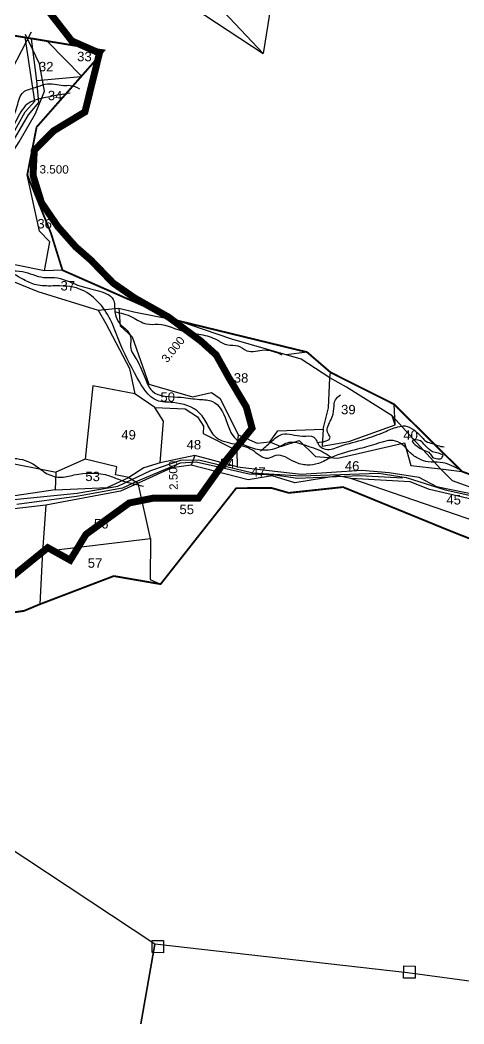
# Model space of a CAD drawing. Header units: inches. Extents: x 193816 to 219909, y 1622772 to 1631107.
# Drawn here: x 199826 to 200782, y 1626181 to 1628343 of the extents above; entities that cross this region are included whole.
import ezdxf
from ezdxf.enums import TextEntityAlignment as Align

# ---------------------------------------------------------------- set-up
doc = ezdxf.new("R2010")
doc.units = ezdxf.units.IN
doc.header["$LTSCALE"] = 15
doc.header["$MEASUREMENT"] = 0
doc.header["$PDMODE"] = 32
doc.header["$PDSIZE"] = 10
for name, color, linetype in [('CSMark', 72, 'Continuous'), ('PLOT', 7, 'Continuous'), ('PLOT NO', 7, 'Continuous'), ('ROAD', 1, 'Continuous'), ('STREAM', 4, 'Continuous'), ('VILLAGE BOUNADRY', 5, 'Continuous'), ('VILLAGE BOUNADRY STONES', 1, 'Continuous')]:
    doc.layers.add(name, color=color, linetype=linetype)
doc.styles.get("Standard").update_dxf_attribs({"font": 'arial.ttf'})

msp = doc.modelspace()

# ---------------------------------------------------------------- linework, layer by layer
at = {"color": 5, "const_width": 15, "elevation": 281.1}
msp.add_lwpolyline([(199875.1, 1628378.1), (199937.2, 1628298.3), (199997, 1628272), (199965.7, 1628145.3), (199898.1, 1628104.4), (199856.6, 1628062.5), (199854, 1628008.6), (199872.1, 1627949.9), (199907.4, 1627898.1), (199945.6, 1627854.8), (199979.3, 1627825.3), (200026.1, 1627776.9), (200072.9, 1627744.4), (200145.5, 1627703.5), (200215.3, 1627651.7), (200248.2, 1627622), (200276.4, 1627571.5), (200313.1, 1627510), (200325.5, 1627464.2), (200261.6, 1627385.1), (200210.6, 1627313.7), (200112.2, 1627313.4), (200060.9, 1627303), (199967.9, 1627235.5), (199934, 1627179.9), (199885.6, 1627206.8), (199800.9, 1627138)], dxfattribs=at)
at = {"color": 5, "elevation": 281.1}
msp.add_lwpolyline([(199875.1, 1628378.1, 8, 8, 0), (199937.2, 1628298.3, 8, 8, 0), (199997, 1628272, 8, 8, 0), (199965.7, 1628145.3, 8, 8, 0), (199898.1, 1628104.4, 8, 8, 0), (199856.6, 1628062.5, 8, 8, 0), (199854, 1628008.6, 8, 8, 0), (199872.1, 1627949.9, 8, 8, 0), (199907.4, 1627898.1, 8, 8, 0), (199945.6, 1627854.8, 8, 8, 0), (199979.3, 1627825.3, 8, 8, 0), (200026.1, 1627776.9, 8, 8, 0), (200072.9, 1627744.4, 8, 8, 0), (200145.5, 1627703.5, 8, 8, 0), (200215.3, 1627651.7, 8, 8, 0), (200248.2, 1627622, 8, 8, 0), (200276.4, 1627571.5, 8, 8, 0), (200313.1, 1627510, 8, 8, 0), (200325.5, 1627464.2, 8, 8, 0), (200261.6, 1627385.1, 8, 8, 0), (200210.6, 1627313.7, 8, 8, 0), (200112.2, 1627313.4, 8, 8, 0), (200060.9, 1627303, 8, 8, 0), (199967.9, 1627235.5, 8, 8, 0), (199934, 1627179.9, 8, 8, 0), (199885.6, 1627206.8, 8, 8, 0), (199800.9, 1627138, 8, 8, 0)], format="xyseb", dxfattribs=at)
at = {"color": 3}
for p in [(199921, 1628319, 281.1), (199958.9, 1628288.7, 281.1), (199995, 1628263.9, 281.1), (199983, 1628215.3, 281.1), (199971, 1628166.8, 281.1), (199941.8, 1628130.9, 281.1), (199899, 1628105, 281.1), (199863.7, 1628069.7, 281.1), (199854.7, 1628022.7, 281.1), (199864.6, 1627974.3, 281.1), (199885.9, 1627929.7, 281.1), (199915.2, 1627889.3, 281.1), (199948.7, 1627852.2, 281.1), (199985.7, 1627818.6, 281.1), (200020.5, 1627782.7, 281.1), (200060.5, 1627753, 281.1), (200103.4, 1627727.2, 281.1), (200146.8, 1627702.5, 281.1), (200187, 1627672.8, 281.1), (200226.2, 1627641.9, 281.1), (200258.1, 1627604.2, 281.1), (200282.8, 1627560.7, 281.1), (200308.5, 1627517.8, 281.1), (200323.8, 1627470.5, 281.1), (200298.2, 1627430.4, 281.1), (200266.8, 1627391.5, 281.1), (200237.3, 1627351.1, 281.1), (200156.6, 1627313.5, 281.1), (200206.6, 1627313.7, 281.1), (200058.3, 1627301, 281.1), (200106.7, 1627312.3, 281.1), (200017.8, 1627271.7, 281.1), (199977.4, 1627242.3, 281.1), (199871.7, 1627195.6, 281.1), (199913.7, 1627191.2, 281.1), (199948, 1627202.7, 281.1), (199832.9, 1627164, 281.1)]:
    msp.add_point(p, dxfattribs=at)
at = {"layer": 'PLOT'}
for points in [[(199675, 1628329.4), (199525.8, 1628417.6), (199473.5, 1628485.4), (199521.5, 1628579.7), (199655.6, 1628636.1), (199754, 1628671.1), (199847.6, 1628602.5), (199995.7, 1628504.5), (200349.1, 1628270.8), (199962, 1628682.8), (200050.8, 1628749.7), (200088.6, 1628971.5), (199881.9, 1629164.4), (199669.9, 1629361.7), (199575.1, 1629455.8), (199492.3, 1629482), (199489.7, 1629393.9), (199507.4, 1629384.4), (199484.4, 1629365.2), (199636.9, 1629272.3), (199669.9, 1629361.7)], [(200050.8, 1628749.7), (200366, 1628373.9), (200349.1, 1628270.8)], [(199437.5, 1626999.8), (199480.5, 1627104.8), (199524.7, 1627254.8), (199530.2, 1627281.6), (199568.1, 1627406.8), (199570.1, 1627422.3), (199572.5, 1627431.3), (199622.3, 1627576.7), (199644.4, 1627673.4), (199662.2, 1627757.8), (199683.2, 1627781), (199697, 1627802.8), (199713.4, 1627820.8), (199738.9, 1627908.8), (199762.1, 1627996.8), (199816.3, 1628091), (199843.9, 1628138.7), (199866.5, 1628165.7), (199862, 1628212.1), (199850.4, 1628302.4)], [(199550.2, 1627921.2), (199570.1, 1627881.3), (199628, 1627898.8), (199672.3, 1627898), (199706.3, 1627925.1), (199728.1, 1627917.1), (199753.7, 1627997), (199791.7, 1628063.6), (199837, 1628145.6), (199857.7, 1628168.2), (199836.9, 1628306.4)], [(199885.9, 1628296.4), (199958.5, 1628222.5)], [(199862.4, 1628213.2), (199957, 1628221.4)], [(199878.3, 1627802.8), (199890.2, 1627865.7), (199867.8, 1627888.6), (199841.5, 1628009.6)], [(199917.3, 1627804.4), (199878.3, 1627802.8), (199753.9, 1627827.9), (199713.4, 1627820.8)], [(199545.5, 1627260), (199553.1, 1627285.9), (199587.6, 1627425.9), (199604, 1627447.5), (199617.5, 1627492), (199681.6, 1627760.5), (199683.2, 1627781), (199697, 1627802.8), (199754.6, 1627803.2), (199864.1, 1627758.2), (199994.5, 1627718.1), (200038.9, 1627722.3), (200070.8, 1627714.6), (200162, 1627696.6)], [(199994.5, 1627718.1), (200010.6, 1627689.4), (200061.5, 1627592.6), (200073, 1627538.1), (199982.9, 1627555.7), (199966.5, 1627397.1), (199902.9, 1627369.2), (199901.8, 1627331.4), (199780.1, 1627313.3), (199553.1, 1627285.9)], [(200038.9, 1627722.3), (200041.8, 1627684.7), (200067.3, 1627661.1), (200103.4, 1627558.6), (200197.3, 1627531.7), (200238.4, 1627540.7), (200257, 1627528.2), (200295.8, 1627449.6), (200292.6, 1627415.9), (200293.8, 1627381), (200202.5, 1627405.3), (200127.4, 1627389.2), (200092.8, 1627378.9), (200060.5, 1627358.2), (200080.3, 1627345.9)], [(200633.8, 1627471.2), (200627.4, 1627490.7), (200528.7, 1627552.4), (200493.3, 1627572.6), (200431, 1627612.5), (200282, 1627655.8), (200162, 1627696.6)], [(200444, 1627627.9), (200398.7, 1627621.9)], [(200295.8, 1627449.6), (200336.6, 1627431.6), (200364.1, 1627435.1), (200380.8, 1627458.3), (200478.4, 1627462), (200490, 1627508.2), (200493.3, 1627572.6), (200494.6, 1627584.3)], [(200127.4, 1627389.2), (200134.8, 1627479.6), (200116.4, 1627508.7), (200073, 1627538.1)], [(200478.4, 1627462), (200476.7, 1627425.1), (200533.8, 1627435.4), (200633.8, 1627471.2), (200631.3, 1627515.7)], [(199617.5, 1627492), (199661.4, 1627496.1), (199668.3, 1627415.8), (199899.8, 1627369.8), (199902.9, 1627369.2)], [(200116.4, 1627508.7), (200181.6, 1627505.7), (200208, 1627488.9), (200220.9, 1627468.2), (200220.5, 1627452.5), (200292.6, 1627415.9)], [(200627.4, 1627490.7), (200731.6, 1627376.6), (200756.7, 1627351.5), (200883.9, 1627305.5), (200994.9, 1627291.7)], [(200364.1, 1627435.1), (200387.2, 1627425), (200426.9, 1627437.5), (200461.9, 1627402.9), (200510.4, 1627399.8), (200653.7, 1627432.4), (200667.2, 1627383.6), (200731.6, 1627376.6), (200777.5, 1627370.9)], [(200202.5, 1627405.3), (200194.4, 1627384.4)], [(201205.7, 1627040.2), (201181.1, 1627029.5), (201146.5, 1627051.8), (201028, 1627177.5), (200855.4, 1627246.6), (200537.9, 1627355.8), (200510, 1627361.7), (200417.6, 1627346.3), (200369.1, 1627361.6), (200317.3, 1627353), (200194.4, 1627384.4), (200153.1, 1627379.1), (200080.3, 1627345.9), (200042.2, 1627328.4), (199881.3, 1627298.2), (199657.5, 1627272.5), (199545.5, 1627260), (199467.1, 1627017.6)], [(200060.5, 1627358.2), (200031.3, 1627363.7), (200034.6, 1627381.1), (199966.5, 1627397.1)], [(200293.8, 1627381), (200431.4, 1627365.4), (200562.2, 1627373.4), (200620.4, 1627369), (200684.4, 1627358.6), (200722.7, 1627338.4), (200883.9, 1627305.5)], [(199901.8, 1627331.4), (200013.8, 1627336.5), (200060.5, 1627358.2)], [(200107.1, 1627226.9), (200080.3, 1627345.9)], [(200854.9, 1627297.7), (200779, 1627315.9), (200707.7, 1627332.4), (200665.8, 1627348.6), (200537.9, 1627355.8)], [(199881.3, 1627298.2), (199874.2, 1627198.4), (199868.7, 1627085)], [(199874.2, 1627198.4), (200107.1, 1627226.9), (200106.3, 1627138), (200128.6, 1627128.3)]]:
    msp.add_lwpolyline(points, dxfattribs=at)
at = {"layer": 'ROAD'}
for points in [[(199849.9, 1628317.4), (199808.3, 1628236.3), (199787.9, 1628200.1), (199613.6, 1628025.6), (199598.1, 1627981.9), (199607.4, 1627961.1), (199573.1, 1627938), (199527.7, 1627914.6), (199473, 1627841.7), (199396, 1627818)], [(199436.8, 1626968.9), (199507.8, 1627168.1), (199603.3, 1627492.4), (199675, 1627764.3), (199714.7, 1627846.7), (199742.7, 1627884), (199779.8, 1628012.1), (199823.7, 1628080.6), (199859.5, 1628141.7), (199878.8, 1628189.8), (199868, 1628248.9), (199837.9, 1628311.8)], [(197864.3, 1627260.5), (198040.7, 1627239.6), (198245, 1627251.8), (198404.3, 1627235.3), (198535.1, 1627255.1), (198778.8, 1627254.3), (198972.9, 1627261.6), (199170.6, 1627265.1), (199470.2, 1627263.8), (199690.9, 1627298.1), (199949, 1627324), (200036.6, 1627339.3), (200107.6, 1627373.1), (200172.4, 1627395.1), (200211, 1627396), (200327, 1627368), (200431.6, 1627361.4), (200598.7, 1627367.5), (200657.4, 1627358.1), (200741.5, 1627331.3), (200851.7, 1627306.7), (200964.7, 1627289), (201034.5, 1627283.1)], [(200649.2, 1627356.4), (200558.5, 1627361.6), (200423.5, 1627355.7), (200375.2, 1627362.7), (200319.3, 1627365.2), (200253.1, 1627379.9), (200205.1, 1627390.7), (200171, 1627388.7), (200078.5, 1627350.2), (200046.5, 1627335.3), (199947.6, 1627317.1), (199819.2, 1627300.1)]]:
    msp.add_lwpolyline(points, dxfattribs=at)
at = {"layer": 'STREAM'}
for points in [[(200202.5, 1628364.1), (200173.3, 1628411.9), (200148.1, 1628438.7), (200094.5, 1628490.6), (200041.9, 1628529.5), (199999.9, 1628555.8), (199949.4, 1628583.3), (199878.1, 1628650.5), (199805.6, 1628699.8), (199764.7, 1628716.9), (199726.1, 1628700), (199717.2, 1628667.7), (199709.9, 1628639.1), (199685.5, 1628630.7), (199639.3, 1628608.5), (199586.7, 1628587.9), (199549.7, 1628568.8), (199510.4, 1628549), (199465.3, 1628473.8), (199518.7, 1628399.8), (199559.7, 1628388.1), (199597.4, 1628375.3), (199644.2, 1628354.9), (199692.4, 1628302.6)], [(198312.2, 1627525.2), (198341.3, 1627532.1), (198370.2, 1627526.7), (198411.1, 1627525.6), (198444, 1627524.6), (198471.6, 1627523.7), (198544.2, 1627528.8), (198588, 1627528.3), (198628.4, 1627533), (198657.7, 1627544.1), (198732.8, 1627594.4), (198768.3, 1627626.9), (198779.9, 1627656.4), (198805.4, 1627700.3), (198821.4, 1627725.9), (198833, 1627754), (198844.6, 1627779.8), (198851.6, 1627826.6), (198895.4, 1627848.6), (198930.2, 1627860.1), (198949.8, 1627876.1), (199004.3, 1627874.2), (199079.8, 1627860.6), (199130.7, 1627838.8), (199154.9, 1627822.1), (199181.5, 1627817.7), (199224, 1627826.1), (199285.2, 1627824), (199335.3, 1627808.7), (199380, 1627783.9), (199399.1, 1627771), (199416.9, 1627786.4), (199446.7, 1627820), (199483.6, 1627874.2), (199546.9, 1627919.1), (199591.5, 1627914.2), (199624.2, 1627912.3), (199646.4, 1627914.6), (199681.7, 1627941), (199712.8, 1627966.8), (199746.5, 1628024.2), (199819.7, 1628158), (199833.3, 1628187.9), (199858.6, 1628198), (199879.8, 1628204.9), (199900.2, 1628205), (199919.5, 1628202.3), (199933.9, 1628202.5), (199954.2, 1628195.3)], [(199934.1, 1628185.7), (199911.1, 1628181.9), (199877.3, 1628175.5), (199841.2, 1628161.8), (199817.1, 1628125.4), (199787.3, 1628071.6), (199748.4, 1627992.8), (199710.1, 1627942.8), (199683.6, 1627921.3), (199670.5, 1627909.5), (199641.1, 1627902.4), (199596.9, 1627895.1), (199554.8, 1627881.6), (199504.6, 1627868.8), (199478.1, 1627847.6), (199464.1, 1627820.7), (199460.6, 1627806.6), (199452.8, 1627803), (199436.9, 1627808.3)], [(198123.3, 1627065.1), (198127.5, 1627093.6), (198159.5, 1627113.4), (198178.3, 1627140.1), (198189.4, 1627166.3), (198216.5, 1627219.7), (198230.4, 1627247.5), (198248.4, 1627300.9), (198253.3, 1627327), (198269.9, 1627368.7), (198280, 1627414.1), (198303.2, 1627468.3), (198319.6, 1627487.1), (198363.6, 1627506.8), (198415, 1627514.6), (198464.1, 1627503.3), (198501.2, 1627483.5), (198542.2, 1627476.5), (198573.1, 1627472.7), (198596.4, 1627473.2), (198630.1, 1627469.6), (198666.4, 1627469.7), (198718.5, 1627494.2), (198749.8, 1627531.1), (198785, 1627591.1), (198798, 1627617), (198807.3, 1627651.3), (198824.7, 1627678.4), (198864.1, 1627739.3), (198902, 1627768.7), (198948, 1627837), (199008.3, 1627840.3), (199087, 1627815.6), (199169, 1627781.7), (199192.8, 1627758.6), (199208.6, 1627737.2), (199258.5, 1627701.1), (199273, 1627679.2), (199300.9, 1627664.2), (199334.9, 1627658.5), (199359.6, 1627645.7), (199392.1, 1627645.4), (199453.9, 1627617.9), (199492.4, 1627597.6), (199534, 1627578.7), (199564.1, 1627558.1), (199583.4, 1627535.8), (199604.3, 1627518.6), (199629.7, 1627503.6), (199644.8, 1627454.5), (199647.8, 1627418.7), (199681.9, 1627399.9), (199730.3, 1627393.2), (199777.9, 1627396.8), (199806.8, 1627399.4), (199853.2, 1627387.5), (199881.1, 1627368.1), (199911.3, 1627358.6), (199942, 1627363.4), (200018.7, 1627361.5), (200044.5, 1627351.6), (200062.5, 1627346.3), (200091.6, 1627339.4)], [(199462.5, 1627805.9), (199513.2, 1627800.2), (199541.7, 1627792.1), (199599.1, 1627791.6), (199709.9, 1627815.7), (199769.6, 1627819.9), (199804.3, 1627804.4), (199831, 1627801.5), (199876.1, 1627788.9), (199899.9, 1627788.6), (199949.7, 1627772.5), (199991.9, 1627760.7), (200026.5, 1627741.4), (200030.3, 1627714), (200037.6, 1627693.2), (200063.9, 1627661.8), (200063.8, 1627640.1), (200077.2, 1627611.1), (200095.4, 1627572), (200110.3, 1627544.5), (200173.2, 1627530.6), (200212.4, 1627526.1), (200240.2, 1627521.8), (200269.9, 1627480.9), (200281.8, 1627451.6), (200340.8, 1627418.4), (200379, 1627422.1), (200405.1, 1627433.7), (200443, 1627426.6), (200481, 1627411.4), (200495.7, 1627401.6)], [(200770, 1627376), (200730.9, 1627390.5), (200705, 1627391.4), (200685, 1627398.3), (200665.9, 1627411.4), (200653.1, 1627425.2), (200634.7, 1627436.5), (200592, 1627429.9), (200552.7, 1627418.8), (200496.6, 1627401.2), (200468.3, 1627388.2), (200444.2, 1627384.7), (200417.3, 1627391.6), (200376.7, 1627405.3), (200359.9, 1627399.2), (200326.3, 1627416.6), (200288.2, 1627429.6), (200248.8, 1627443.6), (200230.5, 1627469.7), (200212.6, 1627496.5), (200155.8, 1627519.2), (200120.9, 1627523.9), (200078.4, 1627572.8), (200038.8, 1627653.4), (200020.7, 1627697.3), (199992.9, 1627737.3), (199954.3, 1627763.9), (199896.6, 1627770.4), (199860.3, 1627773), (199833.4, 1627784.3), (199789.1, 1627805.8), (199758.4, 1627808.3), (199724.6, 1627799.1), (199667.9, 1627792.2), (199611.5, 1627773.1), (199544.4, 1627783.8), (199504.8, 1627790.1), (199444.4, 1627779.3), (199395.7, 1627761.2), (199359.5, 1627730.5), (199319.6, 1627705.7), (199253.7, 1627705.6)], [(200029.4, 1627715.1), (200067.7, 1627703.4), (200098.4, 1627688.6), (200123.4, 1627687.9), (200179.8, 1627672.2), (200215.3, 1627665.9), (200250.1, 1627654.2), (200273.2, 1627643.5), (200294.8, 1627641.4), (200314.2, 1627631), (200352.4, 1627632.6), (200389.9, 1627622.4)], [(200464.7, 1627433), (200493.4, 1627445), (200488.3, 1627455.8), (200495.6, 1627482.7), (200501.8, 1627506.4), (200504.9, 1627525.3), (200516.1, 1627535.9)], [(200343.9, 1627415), (200367.1, 1627435.2), (200390.6, 1627451.2), (200434.3, 1627447.1), (200458.3, 1627445), (200471.5, 1627425.3), (200484, 1627418.9), (200515.2, 1627425.2), (200567.7, 1627440.3), (200609.8, 1627455.8), (200639.5, 1627467), (200655.1, 1627469), (200675, 1627459.6), (200683.1, 1627452.8), (200691.9, 1627443.9), (200700, 1627436), (200714.4, 1627431.1), (200725.1, 1627426.9), (200739.2, 1627423.8)], [(200736.5, 1627405.9), (200726.8, 1627410.5), (200713.8, 1627413.5), (200706.3, 1627419.3), (200697.3, 1627427.4), (200688.4, 1627436.6), (200670.4, 1627436.9), (200681, 1627425.4), (200695.7, 1627417), (200708.6, 1627409.8), (200713.8, 1627402), (200725.4, 1627398.3), (200732.5, 1627399.1), (200737.1, 1627406.2)]]:
    msp.add_spline(points, degree=3, dxfattribs=at)
at = {"layer": 'VILLAGE BOUNADRY', "const_width": 4}
for points in [[(199464.5, 1628371.6), (199682.6, 1628331), (200007.1, 1628277.7), (199861.6, 1628112.6), (199841.5, 1628009.6), (199892.6, 1627883.8), (199917.3, 1627804.4), (200162, 1627696.6), (200444, 1627627.9), (200494.6, 1627584.3), (200631.3, 1627515.7), (200777.5, 1627370.9), (201044.9, 1627273.5)], [(201009.8, 1627140.4), (200742.4, 1627246.9), (200521.3, 1627337.3), (200404.6, 1627324.8), (200367.3, 1627335.4), (200291.4, 1627335), (200128.6, 1627128.3), (200027.8, 1627145.7), (199868.7, 1627085), (199834.5, 1627070.7), (199467.1, 1627017.6), (199427, 1626966), (199420.9, 1626811), (199121.5, 1626885.2), (198801.6, 1626741.8), (198727.4, 1626812.5), (198412, 1626935.7), (198067.5, 1626993.5), (197870.2, 1627009)]]:
    msp.add_lwpolyline(points, dxfattribs=at)
at = {"layer": 'VILLAGE BOUNADRY'}
msp.add_lwpolyline([(201022.8, 1626242.7), (200660.5, 1626291), (200116.4, 1626353.2), (200086.3, 1626181.1), (200116.4, 1626353.2), (199650.8, 1626660.3), (199261.5, 1626653.4), (198912.1, 1626622.9), (198784.3, 1626332.3), (198912.1, 1626622.9), (198801.6, 1626741.8), (198570.3, 1626677.7)], dxfattribs=at)
at = {"layer": 'VILLAGE BOUNADRY STONES'}
for points in [[(200110.3, 1626360.8), (200135, 1626360.6), (200134.7, 1626334.4), (200110.1, 1626334.7)], [(200652.1, 1626306), (200676.7, 1626305.8), (200676.5, 1626279.6), (200651.8, 1626279.8)]]:
    msp.add_lwpolyline(points, close=True, dxfattribs=at)

# ---------------------------------------------------------------- texts
at = {"layer": 'CSMark', "color": 1}
for s, rotation, p in [('3.500', 359.5956, (199867.9, 1628021.8, 96)), ('3.000', 51.4391, (200135.8, 1627609.2, 96)), ('2.500', 91.4901, (200156.7, 1627331.2, 96))]:
    msp.add_text(s, height=18, rotation=rotation, dxfattribs=at).set_placement(p, align=Align.MIDDLE_LEFT)
at = {"layer": 'PLOT NO'}
for s, p in [('33', (199964.6, 1628264.5)), ('32', (199882.2, 1628242.9)), ('34', (199901.5, 1628180.5)), ('36', (199878.9, 1627904.4)), ('37', (199928.7, 1627770.8)), ('38', (200301.9, 1627572.4)), ('50', (200143.9, 1627531.2)), ('39', (200532.9, 1627504.2)), ('49', (200059.6, 1627449.9)), ('40', (200666.9, 1627449.4)), ('48', (200200.2, 1627428.7)), ('54', (200272.3, 1627388)), ('46', (200541, 1627383)), ('53', (199982.2, 1627360.3)), ('47', (200339.1, 1627370.1)), ('45', (200759.6, 1627310)), ('55', (200184.9, 1627289.2)), ('56', (200000.7, 1627258.3)), ('57', (199987.4, 1627173.6))]:
    msp.add_text(s, height=20.24, rotation=359.4473, dxfattribs=at).set_placement(p, align=Align.MIDDLE_CENTER)

doc.saveas('drawing.dxf')
